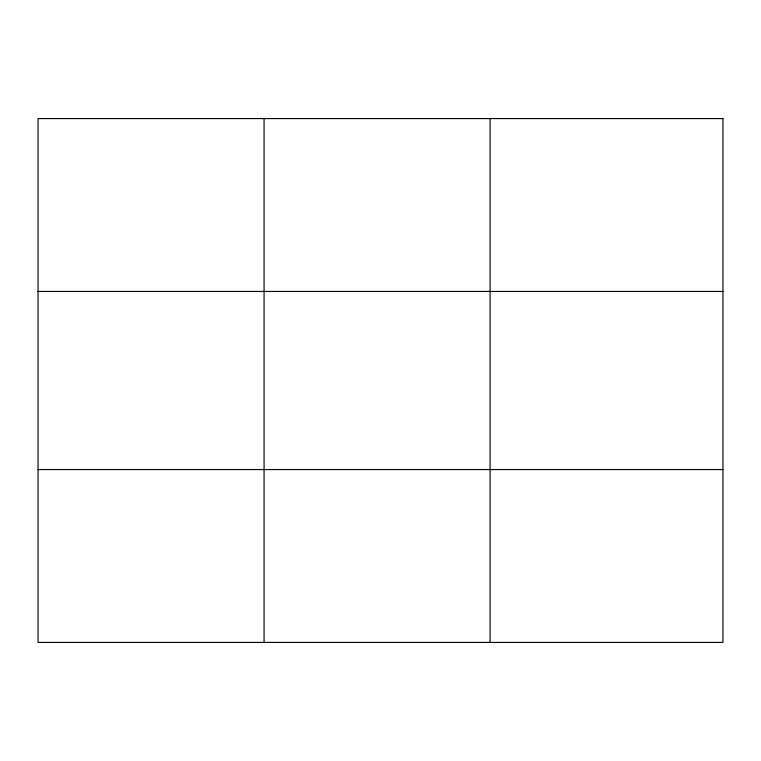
<?xml version="1.0" encoding="UTF-8"?>
<svg xmlns="http://www.w3.org/2000/svg" width="761" height="761" viewBox="0 0 761 761"><rect width="100%" height="100%" fill="white"/><g stroke="black" fill="none" stroke-linecap="round" stroke-linejoin="round"><path stroke-width="1.14" d="M264.067 642.427L264.067 118.573M490.084 642.427L490.084 118.573M38.05 291.444L722.95 291.444M38.05 469.556L722.95 469.556M722.95 118.573L722.95 642.427L38.05 642.427L38.05 118.573L722.95 118.573"/></g></svg>
